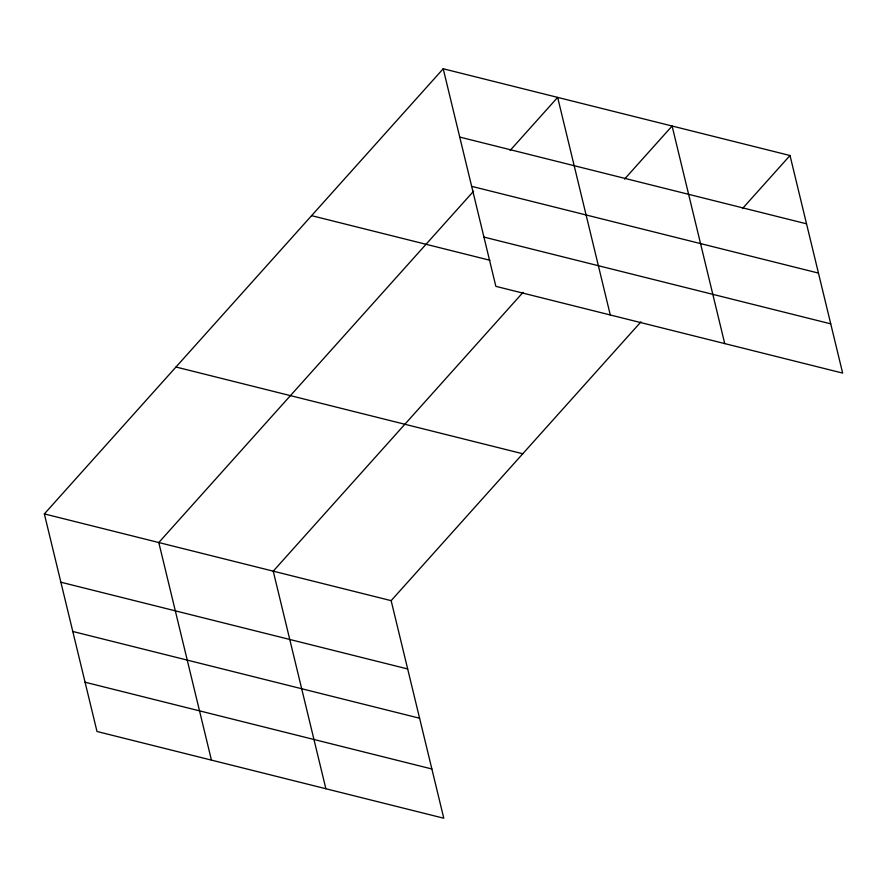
<?xml version="1.0" encoding="UTF-8"?>
<svg xmlns="http://www.w3.org/2000/svg" width="887" height="887" viewBox="0 0 887 887"><rect width="100%" height="100%" fill="white"/><g stroke="black" fill="none" stroke-linecap="round" stroke-linejoin="round"><path stroke-width="1.33" d="M640.979 321.837L391.145 600.654L443.788 818.235L96.993 731.487L44.35 513.906L443.212 68.765L790.007 155.513L842.65 373.094L495.855 286.346L443.212 68.765M473.558 191.237L158.795 542.534L211.439 760.115M510.125 150.435L557.657 97.393L610.289 314.974M523.064 292.344L273.24 571.161L325.873 788.743M624.57 179.063L672.102 126.021L724.734 343.602M742.474 208.556L790.007 155.513M459.732 137.075L806.538 223.823M471.651 186.337L818.457 273.085M483.936 237.084L830.731 323.844M311.592 215.652L489.901 260.268M175.97 367.007L522.776 453.756M44.35 513.906L391.145 600.654M60.881 582.216L407.676 668.964M72.789 631.477L419.595 718.226M85.074 682.225L431.869 768.985"/></g></svg>
